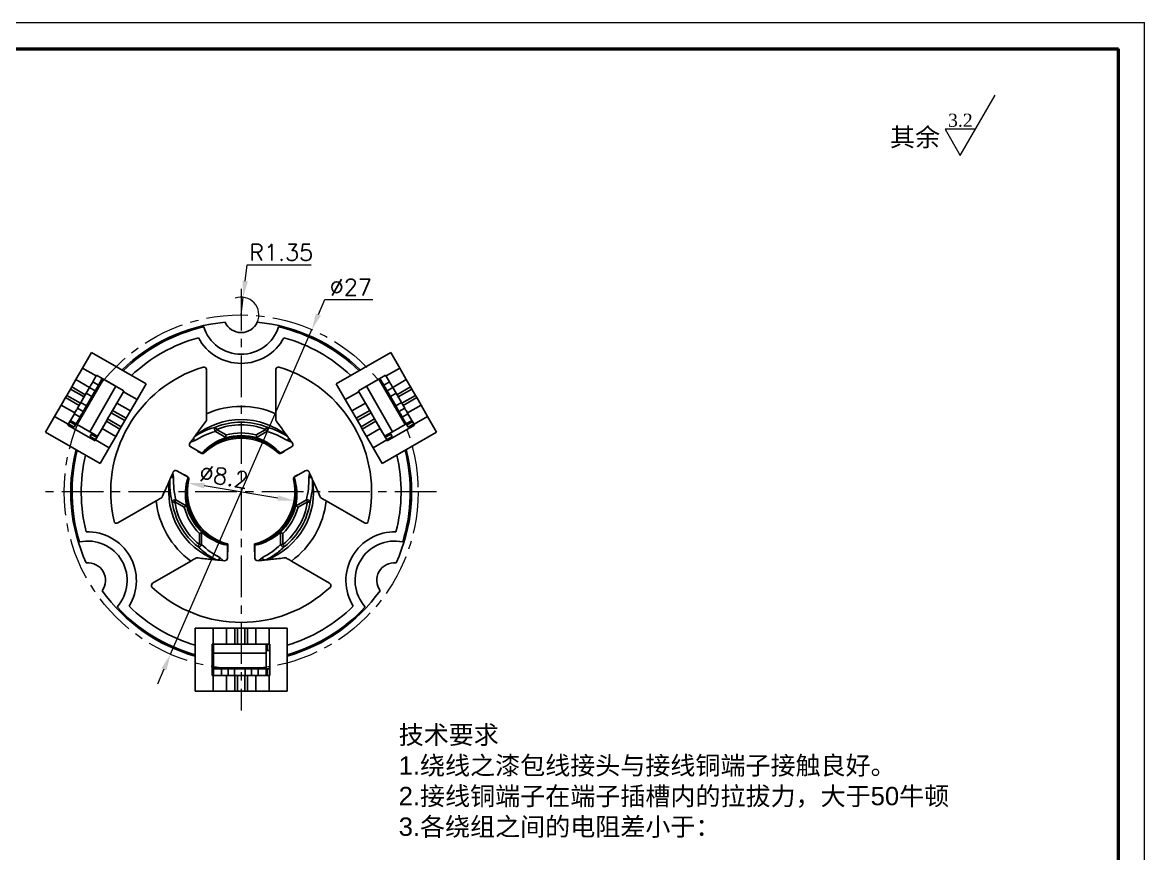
# Model space of a CAD drawing. Header units: millimetres. Extents: x 2522 to 3192, y 1532 to 1650.
# Drawn here: x 2604.3 to 2689.9, y 1587 to 1650.4 of the extents above; entities that cross this region are included whole.
import ezdxf

# ---------------------------------------------------------------- set-up
doc = ezdxf.new("R2010")
doc.units = ezdxf.units.MM
doc.linetypes.add('CENTER', pattern=[50.8, 31.75, -6.35, 6.35, -6.35])
for name, color, linetype, lineweight in [('中心线', 1, 'CENTER', 9), ('尺寸标注', 2, 'Continuous', 9), ('引导线', 6, 'Continuous', 9), ('文本', 3, 'Continuous', 15), ('粗实线', 9, 'Continuous', 50)]:
    doc.layers.add(name, color=color, linetype=linetype, lineweight=lineweight)
doc.styles.add('st', font='txt.shx')
doc.styles.get("Standard").update_dxf_attribs({"font": 'arial.ttf'})
doc.dimstyles.new('st', dxfattribs={"dimscale": 0.5, "dimtxt": 2.5, "dimasz": 2.5, "dimexe": 1.25, "dimexo": 0, "dimtad": 1, "dimtoh": 1, "dimdsep": 46, "dimtxsty": 'st', "dimcen": 0, "dimclrd": 256, "dimclre": 256, "dimclrt": 3, "dimadec": 3, "dimazin": 2, "dimtfac": 1, "dimtmove": 0, "dimatfit": 1, "dimfxl": 0, "dimlwd": -1, "dimlwe": -1, "dimarcsym": 0})

# ---------------------------------------------------------------- blocks, each defined once
blk = doc.blocks.new('*D89')
at = {"layer": 'Defpoints', "color": 0, "ltscale": 0.1, "transparency": 16777216}
for p in [(2626.414, 1626.997), (2615.634, 1602.242)]:
    blk.add_point(p, dxfattribs=at)
at = {"layer": '尺寸标注', "ltscale": 0.1, "transparency": 16777216}
for p, q in [((2626.913, 1628.143), (2627.412, 1629.289)), ((2627.412, 1629.289), (2631.058, 1629.289)), ((2615.634, 1602.242), (2626.414, 1626.997)), ((2615.135, 1601.096), (2614.636, 1599.95))]:
    blk.add_line(p, q, dxfattribs=at)
for points in [[(2626.722, 1628.226), (2627.104, 1628.06), (2626.414, 1626.997)], [(2614.944, 1601.179), (2615.326, 1601.013), (2615.634, 1602.242)]]:
    blk.add_solid(points, dxfattribs=at)
at = {"layer": '尺寸标注', "color": 3, "ltscale": 0.1, "transparency": 16777216, "insert": (2629.391, 1630.226), "char_height": 1.25, "attachment_point": 5, "style": 'st'}
blk.add_mtext('∅27', dxfattribs=at)
blk = doc.blocks.new('*D90')
at = {"layer": 'Defpoints', "color": 0, "ltscale": 0.1, "transparency": 16777216}
for p in [(2621.184, 1629.46), (2621.024, 1628.119)]:
    blk.add_point(p, dxfattribs=at)
at = {"layer": '尺寸标注', "ltscale": 0.1, "transparency": 16777216}
for p, q in [((2621.332, 1630.701), (2621.481, 1631.942)), ((2621.481, 1631.942), (2626.376, 1631.942)), ((2621.024, 1628.119), (2621.184, 1629.46))]:
    blk.add_line(p, q, dxfattribs=at)
blk.add_arc((2621.024, 1628.119), 1.35, 335.57438, 109.71392, dxfattribs=at)
blk.add_solid([(2621.125, 1630.726), (2621.539, 1630.676), (2621.184, 1629.46)], dxfattribs=at)
at = {"layer": '尺寸标注', "color": 3, "ltscale": 0.1, "transparency": 16777216, "insert": (2624.085, 1632.88), "char_height": 1.25, "attachment_point": 5, "style": 'st'}
blk.add_mtext('R1.35', dxfattribs=at)
blk = doc.blocks.new('*D93')
at = {"layer": 'Defpoints', "color": 0, "ltscale": 0.1, "transparency": 16777216}
for p in [(2616.979, 1615.291), (2625.069, 1613.948)]:
    blk.add_point(p, dxfattribs=at)
at = {"layer": '尺寸标注', "ltscale": 0.1, "transparency": 16777216}
blk.add_line((2623.835, 1614.153), (2618.212, 1615.086), dxfattribs=at)
for points in [[(2618.246, 1615.292), (2618.178, 1614.881), (2616.979, 1615.291)], [(2623.87, 1614.358), (2623.801, 1613.947), (2625.069, 1613.948)]]:
    blk.add_solid(points, dxfattribs=at)
at = {"layer": '尺寸标注', "color": 3, "ltscale": 0.1, "transparency": 16777216, "insert": (2619.717, 1615.787), "char_height": 1.25, "attachment_point": 5, "rotation": 350.57617, "style": 'st'}
blk.add_mtext('∅8.2', dxfattribs=at)

msp = doc.modelspace()

# ---------------------------------------------------------------- linework, layer by layer
at = {"color": 7, "linetype": 'Continuous', "lineweight": 25}
for p, q in [((2608.9228, 1624.0598), (2609.6103, 1625.2506)), ((2609.6103, 1625.2506), (2613.7672, 1622.8506)), ((2632.4374, 1625.2506), (2628.2805, 1622.8506)), ((2632.4374, 1625.2506), (2633.1249, 1624.0598)), ((2608.9228, 1624.0598), (2608.4228, 1623.1938)), ((2609.962, 1623.4598), (2608.9228, 1624.0598)), ((2618.3739, 1623.9436), (2618.3739, 1620.5744)), ((2623.6739, 1620.5744), (2623.6739, 1623.9436)), ((2632.0857, 1623.4598), (2633.1249, 1624.0598)), ((2633.6249, 1623.1938), (2633.1249, 1624.0598)), ((2608.4228, 1623.1938), (2608.0978, 1622.6308)), ((2609.462, 1622.5938), (2608.4228, 1623.1938)), ((2608.5191, 1619.7606), (2610.5191, 1623.2247)), ((2609.6995, 1623.0051), (2609.9995, 1623.5247)), ((2609.6995, 1623.0051), (2610.1325, 1622.7551)), ((2610.4325, 1623.2747), (2609.9995, 1623.5247)), ((2610.1325, 1622.7551), (2610.4325, 1623.2747)), ((2612.078, 1622.3247), (2610.4325, 1623.2747)), ((2610.5191, 1623.2247), (2611.4718, 1622.6747)), ((2631.6152, 1623.2747), (2629.9698, 1622.3247)), ((2630.576, 1622.6747), (2631.5286, 1623.2247)), ((2631.5286, 1623.2247), (2633.5286, 1619.7606)), ((2631.6152, 1623.2747), (2632.0482, 1623.5247)), ((2631.6152, 1623.2747), (2631.9152, 1622.7551)), ((2631.9152, 1622.7551), (2632.3482, 1623.0051)), ((2632.0482, 1623.5247), (2632.3482, 1623.0051)), ((2632.5857, 1622.5938), (2633.6249, 1623.1938)), ((2633.9499, 1622.6308), (2633.6249, 1623.1938)), ((2607.7228, 1621.9813), (2607.9978, 1622.4576)), ((2607.9978, 1622.4576), (2608.0978, 1622.6308)), ((2609.037, 1621.8576), (2607.9978, 1622.4576)), ((2608.0978, 1622.6308), (2609.137, 1622.0308)), ((2608.7995, 1621.4463), (2609.1995, 1622.1391)), ((2609.1995, 1622.1391), (2609.4495, 1622.5721)), ((2609.6325, 1621.8891), (2609.1995, 1622.1391)), ((2609.4495, 1622.5721), (2609.8825, 1622.3221)), ((2609.4718, 1619.2106), (2611.4718, 1622.6747)), ((2609.8825, 1622.3221), (2609.6325, 1621.8891)), ((2612.0405, 1622.2598), (2611.5405, 1621.3938)), ((2612.078, 1622.3247), (2612.0405, 1622.2598)), ((2613.0797, 1621.6598), (2612.0405, 1622.2598)), ((2613.7672, 1622.8506), (2613.0797, 1621.6598)), ((2628.968, 1621.6598), (2628.2805, 1622.8506)), ((2628.968, 1621.6598), (2630.0073, 1622.2598)), ((2630.0073, 1622.2598), (2629.9698, 1622.3247)), ((2630.5073, 1621.3938), (2630.0073, 1622.2598)), ((2630.576, 1622.6747), (2632.576, 1619.2106)), ((2632.1652, 1622.3221), (2632.5982, 1622.5721)), ((2632.4152, 1621.8891), (2632.1652, 1622.3221)), ((2632.8482, 1622.1391), (2632.4152, 1621.8891)), ((2632.5982, 1622.5721), (2632.8482, 1622.1391)), ((2632.8482, 1622.1391), (2633.2482, 1621.4463)), ((2632.9107, 1622.0308), (2633.9499, 1622.6308)), ((2634.0499, 1622.4576), (2633.0107, 1621.8576)), ((2633.9499, 1622.6308), (2634.0499, 1622.4576)), ((2634.0499, 1622.4576), (2634.3249, 1621.9813)), ((2607.2978, 1621.2452), (2606.7978, 1620.3792)), ((2607.6228, 1621.8081), (2607.2978, 1621.2452)), ((2608.337, 1620.6452), (2607.2978, 1621.2452)), ((2607.6228, 1621.8081), (2607.7228, 1621.9813)), ((2608.662, 1621.2081), (2607.6228, 1621.8081)), ((2607.7228, 1621.9813), (2608.762, 1621.3813)), ((2608.5495, 1621.0133), (2608.7995, 1621.4463)), ((2608.7995, 1621.4463), (2609.2325, 1621.1963)), ((2609.2325, 1621.1963), (2609.6325, 1621.8891)), ((2611.503, 1621.3288), (2611.453, 1621.2422)), ((2612.5797, 1620.7938), (2611.5405, 1621.3938)), ((2612.5797, 1620.7938), (2613.0797, 1621.6598)), ((2628.968, 1621.6598), (2629.468, 1620.7938)), ((2629.468, 1620.7938), (2630.5073, 1621.3938)), ((2630.5947, 1621.2422), (2630.5447, 1621.3288)), ((2632.4152, 1621.8891), (2632.8152, 1621.1963)), ((2632.8152, 1621.1963), (2633.2482, 1621.4463)), ((2633.2482, 1621.4463), (2633.4982, 1621.0133)), ((2633.2857, 1621.3813), (2634.3249, 1621.9813)), ((2634.4249, 1621.8081), (2633.3857, 1621.2081)), ((2633.7107, 1620.6452), (2634.7499, 1621.2452)), ((2634.3249, 1621.9813), (2634.4249, 1621.8081)), ((2634.7499, 1621.2452), (2634.4249, 1621.8081)), ((2635.2499, 1620.3792), (2634.7499, 1621.2452)), ((2607.9995, 1620.0606), (2608.2995, 1620.5802)), ((2608.7325, 1620.3302), (2608.2995, 1620.5802)), ((2608.9825, 1620.7633), (2608.5495, 1621.0133)), ((2609.2325, 1621.1963), (2608.9825, 1620.7633)), ((2611.1155, 1620.6576), (2610.8405, 1620.1813)), ((2611.1155, 1620.6576), (2611.2155, 1620.8308)), ((2612.1547, 1620.0576), (2611.1155, 1620.6576)), ((2611.353, 1621.069), (2611.2155, 1620.8308)), ((2611.2155, 1620.8308), (2612.2547, 1620.2308)), ((2611.353, 1621.069), (2611.353, 1621.069)), ((2612.2547, 1620.2308), (2612.5797, 1620.7938)), ((2629.468, 1620.7938), (2629.793, 1620.2308)), ((2629.793, 1620.2308), (2630.8323, 1620.8308)), ((2630.9323, 1620.6576), (2629.893, 1620.0576)), ((2630.6947, 1621.069), (2630.6947, 1621.069)), ((2630.8323, 1620.8308), (2630.6948, 1621.069)), ((2630.8323, 1620.8308), (2630.9323, 1620.6576)), ((2631.2073, 1620.1813), (2630.9323, 1620.6576)), ((2633.0652, 1620.7633), (2632.8152, 1621.1963)), ((2633.4982, 1621.0133), (2633.0652, 1620.7633)), ((2633.7482, 1620.5802), (2633.3152, 1620.3302)), ((2633.7482, 1620.5802), (2634.0482, 1620.0606)), ((2606.1103, 1619.1884), (2606.7978, 1620.3792)), ((2607.837, 1619.7792), (2606.7978, 1620.3792)), ((2607.837, 1619.7792), (2607.7995, 1619.7142)), ((2607.7995, 1619.7142), (2609.878, 1618.5142)), ((2607.9995, 1620.0606), (2607.837, 1619.7792)), ((2608.2825, 1619.5508), (2607.8495, 1619.8008)), ((2608.3825, 1619.724), (2607.9495, 1619.974)), ((2608.4325, 1619.8106), (2607.9995, 1620.0606)), ((2608.2825, 1619.5508), (2608.3825, 1619.724)), ((2608.4325, 1619.8106), (2608.7325, 1620.3302)), ((2609.4718, 1619.2106), (2608.5191, 1619.7606)), ((2610.553, 1619.6834), (2610.4155, 1619.4452)), ((2610.553, 1619.6834), (2610.553, 1619.6834)), ((2610.703, 1619.9432), (2610.653, 1619.8566)), ((2610.7405, 1620.0081), (2610.8405, 1620.1813)), ((2611.7797, 1619.4081), (2610.7405, 1620.0081)), ((2610.8405, 1620.1813), (2611.8797, 1619.5813)), ((2611.8797, 1619.5813), (2611.7797, 1619.4081)), ((2612.1547, 1620.0576), (2611.8797, 1619.5813)), ((2612.2547, 1620.2308), (2612.1547, 1620.0576)), ((2629.893, 1620.0576), (2629.793, 1620.2308)), ((2630.168, 1619.5813), (2629.893, 1620.0576)), ((2630.168, 1619.5813), (2631.2073, 1620.1813)), ((2630.268, 1619.4081), (2630.168, 1619.5813)), ((2631.3073, 1620.0081), (2630.268, 1619.4081)), ((2631.2073, 1620.1813), (2631.3073, 1620.0081)), ((2631.3947, 1619.8566), (2631.3447, 1619.9432)), ((2631.4947, 1619.6834), (2631.4947, 1619.6834)), ((2631.6323, 1619.4452), (2631.4948, 1619.6834)), ((2632.1698, 1618.5142), (2634.2482, 1619.7142)), ((2633.5286, 1619.7606), (2632.576, 1619.2106)), ((2633.3152, 1620.3302), (2633.6152, 1619.8106)), ((2633.6152, 1619.8106), (2634.0482, 1620.0606)), ((2633.6652, 1619.724), (2634.0982, 1619.974)), ((2633.6652, 1619.724), (2633.7652, 1619.5508)), ((2633.7652, 1619.5508), (2634.1982, 1619.8008)), ((2634.2107, 1619.7792), (2634.0482, 1620.0606)), ((2634.2107, 1619.7792), (2635.2499, 1620.3792)), ((2634.2482, 1619.7142), (2634.2107, 1619.7792)), ((2635.2499, 1620.3792), (2635.9374, 1619.1884)), ((2606.1103, 1619.1884), (2610.2672, 1616.7884)), ((2609.595, 1619.024), (2609.495, 1618.8508)), ((2609.928, 1618.6008), (2609.495, 1618.8508)), ((2610.028, 1618.774), (2609.595, 1619.024)), ((2610.4155, 1619.4452), (2609.9155, 1618.5792)), ((2611.4547, 1618.8452), (2610.4155, 1619.4452)), ((2610.9547, 1617.9792), (2611.4547, 1618.8452)), ((2611.4547, 1618.8452), (2611.7797, 1619.4081)), ((2617.4959, 1618.867), (2617.4855, 1618.8527)), ((2619.8479, 1618.7775), (2619.0635, 1619.2304)), ((2619.1501, 1619.3804), (2619.8719, 1618.9637)), ((2622.1759, 1618.9637), (2622.8977, 1619.3804)), ((2622.9843, 1619.2304), (2622.1999, 1618.7775)), ((2624.5622, 1618.8527), (2624.5518, 1618.867)), ((2630.268, 1619.4081), (2630.593, 1618.8452)), ((2630.593, 1618.8452), (2631.6323, 1619.4452)), ((2630.593, 1618.8452), (2631.093, 1617.9792)), ((2632.1323, 1618.5792), (2631.6323, 1619.4452)), ((2635.9374, 1619.1884), (2631.7805, 1616.7884)), ((2632.0197, 1618.774), (2632.4528, 1619.024)), ((2632.1197, 1618.6008), (2632.5528, 1618.8508)), ((2632.5528, 1618.8508), (2632.4528, 1619.024)), ((2609.9155, 1618.5792), (2609.878, 1618.5142)), ((2610.9547, 1617.9792), (2609.9155, 1618.5792)), ((2610.9547, 1617.9792), (2610.2672, 1616.7884)), ((2617.1688, 1618.4168), (2617.1155, 1618.3435)), ((2617.4989, 1618.5321), (2617.1688, 1618.4168)), ((2617.1773, 1618.0527), (2618.0271, 1617.5621)), ((2624.0207, 1617.5621), (2624.8704, 1618.0527)), ((2624.879, 1618.4168), (2624.5489, 1618.5321)), ((2624.879, 1618.4168), (2624.9322, 1618.3435)), ((2631.093, 1617.9792), (2632.1323, 1618.5792)), ((2631.7805, 1616.7884), (2631.093, 1617.9792)), ((2632.1698, 1618.5142), (2632.1323, 1618.5792)), ((2617.7712, 1617.681), (2617.9668, 1617.5681)), ((2624.081, 1617.5681), (2624.2766, 1617.681)), ((2615.8078, 1616.0594), (2615.8446, 1616.1422)), ((2616.9771, 1615.7435), (2616.1273, 1616.2341)), ((2625.9204, 1616.2341), (2625.0707, 1615.7435)), ((2626.24, 1616.0594), (2626.2031, 1616.1422)), ((2615.5886, 1615.5672), (2615.5814, 1615.551)), ((2615.8078, 1616.0594), (2615.873, 1615.7159)), ((2616.9418, 1615.7927), (2616.7462, 1615.9056)), ((2625.3016, 1615.9056), (2625.106, 1615.7927)), ((2626.1748, 1615.7159), (2626.24, 1616.0594)), ((2626.4663, 1615.551), (2626.4591, 1615.5672)), ((2614.5417, 1613.937), (2611.6239, 1612.2524)), ((2616.6857, 1613.445), (2615.9639, 1613.8618)), ((2616.0505, 1614.0118), (2616.8349, 1613.5589)), ((2625.2128, 1613.5589), (2625.9972, 1614.0118)), ((2626.0839, 1613.8618), (2625.3621, 1613.445)), ((2630.4238, 1612.2524), (2627.506, 1613.937)), ((2617.8377, 1610.6163), (2617.8377, 1611.4497)), ((2618.0109, 1611.522), (2618.0109, 1610.6163)), ((2624.0369, 1610.6163), (2624.0369, 1611.522)), ((2624.2101, 1611.4497), (2624.2101, 1610.6163)), ((2617.8377, 1610.6163), (2618.0109, 1610.6163)), ((2619.9739, 1609.5717), (2619.9739, 1610.5528)), ((2619.9989, 1610.0497), (2619.9989, 1610.6497)), ((2622.0489, 1610.6497), (2622.0489, 1610.0497)), ((2622.0739, 1610.5528), (2622.0739, 1609.5717)), ((2624.2101, 1610.6163), (2624.0369, 1610.6163)), ((2614.2739, 1607.6624), (2617.1917, 1609.347)), ((2619.1094, 1609.4404), (2619.127, 1609.4386)), ((2619.3979, 1609.6104), (2619.6629, 1609.3822)), ((2619.6629, 1609.3822), (2619.753, 1609.3728)), ((2619.9739, 1610.0523), (2619.9989, 1610.0497)), ((2622.0489, 1610.0497), (2622.0739, 1610.0523)), ((2622.3849, 1609.3822), (2622.2948, 1609.3728)), ((2622.3849, 1609.3822), (2622.6498, 1609.6104)), ((2622.9208, 1609.4386), (2622.9384, 1609.4404)), ((2624.856, 1609.347), (2627.7738, 1607.6624)), ((2617.5239, 1599.4195), (2617.5239, 1604.2195)), ((2617.5239, 1604.2195), (2618.8989, 1604.2195)), ((2618.8989, 1604.2195), (2618.8989, 1603.0195)), ((2619.8989, 1604.2195), (2618.8989, 1604.2195)), ((2619.8989, 1604.2195), (2619.8989, 1603.0195)), ((2620.5489, 1604.2195), (2619.8989, 1604.2195)), ((2620.5489, 1603.0195), (2620.5489, 1604.2195)), ((2620.5489, 1604.2195), (2620.7489, 1604.2195)), ((2620.7489, 1604.2195), (2620.7489, 1603.0195)), ((2620.7489, 1604.2195), (2621.2989, 1604.2195)), ((2621.2989, 1603.0195), (2621.2989, 1604.2195)), ((2621.2989, 1604.2195), (2621.4989, 1604.2195)), ((2621.4989, 1604.2195), (2621.4989, 1603.0195)), ((2622.1489, 1604.2195), (2621.4989, 1604.2195)), ((2622.1489, 1604.2195), (2622.1489, 1603.0195)), ((2623.1489, 1604.2195), (2622.1489, 1604.2195)), ((2623.1489, 1604.2195), (2623.1489, 1603.0195)), ((2623.1489, 1604.2195), (2624.5239, 1604.2195)), ((2624.5239, 1599.4195), (2624.5239, 1604.2195)), ((2618.8239, 1603.0195), (2618.8989, 1603.0195)), ((2618.8239, 1603.0195), (2618.8239, 1600.6195)), ((2618.8989, 1603.0195), (2619.8989, 1603.0195)), ((2618.9239, 1602.3195), (2618.9239, 1603.0195)), ((2620.0739, 1603.0195), (2619.8989, 1603.0195)), ((2620.0739, 1603.0195), (2620.1739, 1603.0195)), ((2620.3739, 1603.0195), (2620.1739, 1603.0195)), ((2620.3739, 1603.0195), (2620.3739, 1603.0195)), ((2620.3739, 1603.0195), (2620.5489, 1603.0195)), ((2620.7489, 1603.0195), (2620.5489, 1603.0195)), ((2620.7489, 1603.0195), (2621.2989, 1603.0195)), ((2621.4989, 1603.0195), (2621.2989, 1603.0195)), ((2621.6739, 1603.0195), (2621.4989, 1603.0195)), ((2621.6739, 1603.0195), (2621.7739, 1603.0195)), ((2621.9739, 1603.0195), (2621.7739, 1603.0195)), ((2621.9739, 1603.0195), (2621.9739, 1603.0195)), ((2621.9739, 1603.0195), (2622.1489, 1603.0195)), ((2622.1489, 1603.0195), (2623.1489, 1603.0195)), ((2622.9239, 1603.0195), (2622.9239, 1602.3195)), ((2622.9239, 1602.5195), (2623.0239, 1602.5195)), ((2623.0239, 1603.0195), (2623.0239, 1602.5195)), ((2623.0239, 1602.5195), (2623.2239, 1602.5195)), ((2623.1489, 1603.0195), (2623.2239, 1603.0195)), ((2623.2239, 1600.6195), (2623.2239, 1603.0195)), ((2618.9239, 1601.2195), (2618.9239, 1602.3195)), ((2622.9239, 1602.3195), (2618.9239, 1602.3195)), ((2622.9239, 1602.3195), (2622.9239, 1601.2195)), ((2618.9239, 1601.1195), (2618.8239, 1601.1195)), ((2622.9239, 1601.2195), (2618.9239, 1601.2195)), ((2618.9239, 1601.1195), (2618.9239, 1601.2195)), ((2618.9239, 1601.1195), (2618.9239, 1600.6195)), ((2619.5239, 1601.1195), (2618.9239, 1601.1195)), ((2619.5239, 1600.6195), (2619.5239, 1601.1195)), ((2619.5239, 1601.1195), (2620.0239, 1601.1195)), ((2620.0239, 1600.6195), (2620.0239, 1601.1195)), ((2620.0239, 1601.1195), (2620.5239, 1601.1195)), ((2620.5239, 1601.1195), (2620.5239, 1600.6195)), ((2621.3239, 1601.1195), (2620.5239, 1601.1195)), ((2621.3239, 1600.6195), (2621.3239, 1601.1195)), ((2621.3239, 1601.1195), (2621.8239, 1601.1195)), ((2621.8239, 1601.1195), (2621.8239, 1600.6195)), ((2621.8239, 1601.1195), (2622.3239, 1601.1195)), ((2622.3239, 1601.1195), (2622.3239, 1600.6195)), ((2622.9239, 1601.1195), (2622.3239, 1601.1195)), ((2622.9239, 1601.2195), (2622.9239, 1601.1195)), ((2622.9239, 1601.1195), (2622.9239, 1600.6195)), ((2623.0239, 1601.1195), (2622.9239, 1601.1195)), ((2623.0239, 1601.1195), (2623.0239, 1600.6195)), ((2623.2239, 1601.1195), (2623.0239, 1601.1195)), ((2618.8239, 1600.6195), (2618.8989, 1600.6195)), ((2618.8989, 1600.6195), (2618.9239, 1600.6195)), ((2618.8989, 1600.6195), (2618.8989, 1599.4195)), ((2619.5239, 1600.6195), (2618.9239, 1600.6195)), ((2620.0239, 1600.6195), (2619.5239, 1600.6195)), ((2619.8989, 1600.6195), (2619.8989, 1599.4195)), ((2620.5239, 1600.6195), (2620.0239, 1600.6195)), ((2621.3239, 1600.6195), (2620.5239, 1600.6195)), ((2620.5489, 1599.4195), (2620.5489, 1600.6195)), ((2620.7489, 1600.6195), (2620.7489, 1599.4195)), ((2621.2989, 1599.4195), (2621.2989, 1600.6195)), ((2621.8239, 1600.6195), (2621.3239, 1600.6195)), ((2621.4989, 1600.6195), (2621.4989, 1599.4195)), ((2622.3239, 1600.6195), (2621.8239, 1600.6195)), ((2622.1489, 1600.6195), (2622.1489, 1599.4195)), ((2622.9239, 1600.6195), (2622.3239, 1600.6195)), ((2622.9239, 1600.6195), (2623.1489, 1600.6195)), ((2623.1489, 1600.6195), (2623.1489, 1599.4195)), ((2623.1489, 1600.6195), (2623.2239, 1600.6195)), ((2618.8989, 1599.4195), (2617.5239, 1599.4195)), ((2618.8989, 1599.4195), (2619.8989, 1599.4195)), ((2619.8989, 1599.4195), (2620.5489, 1599.4195)), ((2620.7489, 1599.4195), (2620.5489, 1599.4195)), ((2621.2989, 1599.4195), (2620.7489, 1599.4195)), ((2621.4989, 1599.4195), (2621.2989, 1599.4195)), ((2621.4989, 1599.4195), (2622.1489, 1599.4195)), ((2622.1489, 1599.4195), (2623.1489, 1599.4195)), ((2624.5239, 1599.4195), (2623.1489, 1599.4195))]:
    msp.add_line(p, q, dxfattribs=at)
at = {"color": 8, "linetype": 'Continuous', "lineweight": 25}
for p, q in [((2611.6905, 1621.6536), (2611.2155, 1620.8308)), ((2630.8323, 1620.8308), (2630.3573, 1621.6536)), ((2610.7405, 1620.0081), (2610.2655, 1619.1854)), ((2631.7823, 1619.1854), (2631.3073, 1620.0081)), ((2619.5989, 1603.0195), (2620.5489, 1603.0195)), ((2621.4989, 1603.0195), (2622.4489, 1603.0195))]:
    msp.add_line(p, q, dxfattribs=at)
at = {"color": 7, "linetype": 'Continuous', "lineweight": 25, "flags": 128}
for points in [[(2609.4495, 1622.5721), (2609.4543, 1622.5804), (2609.4685, 1622.6051), (2609.4916, 1622.6451), (2609.5227, 1622.6989), (2609.5606, 1622.7645), (2609.6038, 1622.8394), (2609.6507, 1622.9206), (2609.6995, 1623.0051)], [(2632.3482, 1623.0051), (2632.397, 1622.9206), (2632.4439, 1622.8394), (2632.4871, 1622.7645), (2632.525, 1622.6989), (2632.5561, 1622.6451), (2632.5792, 1622.6051), (2632.5934, 1622.5804), (2632.5982, 1622.5721)], [(2610.1325, 1622.7551), (2610.0837, 1622.6706), (2610.0368, 1622.5894), (2609.9936, 1622.5145), (2609.9557, 1622.4489), (2609.9247, 1622.3951), (2609.9015, 1622.3551), (2609.8873, 1622.3304), (2609.8825, 1622.3221)], [(2632.1652, 1622.3221), (2632.1604, 1622.3304), (2632.1462, 1622.3551), (2632.1231, 1622.3951), (2632.092, 1622.4489), (2632.0541, 1622.5145), (2632.0109, 1622.5894), (2631.964, 1622.6706), (2631.9152, 1622.7551)], [(2611.353, 1621.069), (2611.3549, 1621.0723), (2611.3606, 1621.0822), (2611.3698, 1621.0982), (2611.3823, 1621.1197), (2611.3974, 1621.146), (2611.4147, 1621.1759), (2611.4335, 1621.2084), (2611.453, 1621.2422)], [(2611.503, 1621.3288), (2611.5225, 1621.3626), (2611.5405, 1621.3938)], [(2630.5072, 1621.3938), (2630.5252, 1621.3626), (2630.5447, 1621.3288)], [(2630.5947, 1621.2422), (2630.6143, 1621.2084), (2630.633, 1621.1759), (2630.6503, 1621.146), (2630.6655, 1621.1197), (2630.6779, 1621.0982), (2630.6871, 1621.0822), (2630.6928, 1621.0723), (2630.6947, 1621.069)], [(2608.2995, 1620.5802), (2608.3483, 1620.6647), (2608.3952, 1620.746), (2608.4384, 1620.8208), (2608.4763, 1620.8864), (2608.5074, 1620.9403), (2608.5305, 1620.9803), (2608.5447, 1621.0049), (2608.5495, 1621.0133)], [(2608.9825, 1620.7633), (2608.9777, 1620.7549), (2608.9635, 1620.7303), (2608.9404, 1620.6903), (2608.9093, 1620.6364), (2608.8714, 1620.5708), (2608.8282, 1620.496), (2608.7813, 1620.4147), (2608.7325, 1620.3302)], [(2633.3152, 1620.3302), (2633.2664, 1620.4147), (2633.2195, 1620.496), (2633.1763, 1620.5708), (2633.1384, 1620.6364), (2633.1073, 1620.6903), (2633.0842, 1620.7303), (2633.07, 1620.7549), (2633.0652, 1620.7633)], [(2633.4982, 1621.0133), (2633.503, 1621.0049), (2633.5172, 1620.9803), (2633.5403, 1620.9403), (2633.5714, 1620.8864), (2633.6093, 1620.8208), (2633.6525, 1620.746), (2633.6994, 1620.6647), (2633.7482, 1620.5802)], [(2608.3825, 1619.724), (2608.3923, 1619.7409), (2608.4017, 1619.7572), (2608.4103, 1619.7721), (2608.4179, 1619.7853), (2608.4241, 1619.796), (2608.4287, 1619.804), (2608.4316, 1619.809), (2608.4325, 1619.8106)], [(2608.5191, 1619.7606), (2608.4909, 1619.7769), (2608.4589, 1619.7954), (2608.4392, 1619.8068), (2608.4325, 1619.8106)], [(2610.553, 1619.6834), (2610.5549, 1619.6867), (2610.5606, 1619.6965), (2610.5698, 1619.7125), (2610.5823, 1619.7341), (2610.5974, 1619.7603), (2610.6147, 1619.7903), (2610.6335, 1619.8228), (2610.653, 1619.8566)], [(2610.703, 1619.9432), (2610.7225, 1619.9769), (2610.7405, 1620.0081)], [(2619.0771, 1619.5658), (2619.0795, 1619.5597), (2619.0843, 1619.5474), (2619.0914, 1619.5294), (2619.1005, 1619.5063), (2619.1113, 1619.4788), (2619.1235, 1619.4479), (2619.1365, 1619.4148), (2619.1501, 1619.3804)], [(2622.9706, 1619.5658), (2622.9682, 1619.5597), (2622.9634, 1619.5474), (2622.9563, 1619.5294), (2622.9472, 1619.5063), (2622.9364, 1619.4788), (2622.9242, 1619.4479), (2622.9112, 1619.4148), (2622.8977, 1619.3804)], [(2631.3072, 1620.0081), (2631.3252, 1619.9769), (2631.3447, 1619.9432)], [(2631.3947, 1619.8566), (2631.4143, 1619.8228), (2631.433, 1619.7903), (2631.4503, 1619.7603), (2631.4655, 1619.7341), (2631.4779, 1619.7125), (2631.4871, 1619.6965), (2631.4928, 1619.6867), (2631.4947, 1619.6834)], [(2633.6152, 1619.8106), (2633.6085, 1619.8068), (2633.5888, 1619.7954), (2633.5568, 1619.7769), (2633.5286, 1619.7606)], [(2633.6152, 1619.8106), (2633.6162, 1619.809), (2633.619, 1619.804), (2633.6236, 1619.796), (2633.6298, 1619.7853), (2633.6374, 1619.7721), (2633.6461, 1619.7572), (2633.6554, 1619.7409), (2633.6652, 1619.724)], [(2610.078, 1618.8606), (2610.0663, 1618.8674), (2610.0318, 1618.8873), (2609.9758, 1618.9196), (2609.9004, 1618.9631), (2609.8085, 1619.0162), (2609.7037, 1619.0767), (2609.59, 1619.1423), (2609.4718, 1619.2106)], [(2609.645, 1619.1106), (2609.644, 1619.109), (2609.6412, 1619.104), (2609.6365, 1619.096), (2609.6303, 1619.0853), (2609.6227, 1619.0721), (2609.6141, 1619.0572), (2609.6047, 1619.0409), (2609.595, 1619.024)], [(2619.0635, 1619.2304), (2619.0707, 1619.243), (2619.0794, 1619.2579), (2619.0892, 1619.275), (2619.1001, 1619.2938), (2619.1118, 1619.3141), (2619.1242, 1619.3356), (2619.137, 1619.3578), (2619.1501, 1619.3804)], [(2622.8977, 1619.3804), (2622.9107, 1619.3578), (2622.9235, 1619.3356), (2622.9359, 1619.3141), (2622.9477, 1619.2938), (2622.9585, 1619.275), (2622.9684, 1619.2579), (2622.977, 1619.243), (2622.9843, 1619.2304)], [(2632.576, 1619.2106), (2632.4577, 1619.1423), (2632.344, 1619.0767), (2632.2392, 1619.0162), (2632.1473, 1618.9631), (2632.0719, 1618.9196), (2632.0159, 1618.8873), (2631.9814, 1618.8674), (2631.9698, 1618.8606)], [(2632.4528, 1619.024), (2632.443, 1619.0409), (2632.4336, 1619.0572), (2632.425, 1619.0721), (2632.4174, 1619.0853), (2632.4112, 1619.096), (2632.4066, 1619.104), (2632.4037, 1619.109), (2632.4028, 1619.1106)], [(2615.9639, 1613.8618), (2615.9274, 1613.8563), (2615.8921, 1613.851), (2615.8593, 1613.8461), (2615.8301, 1613.8417), (2615.8055, 1613.838), (2615.7864, 1613.8352), (2615.7733, 1613.8332), (2615.7668, 1613.8323)], [(2616.0505, 1614.0118), (2616.0432, 1613.9992), (2616.0346, 1613.9842), (2616.0247, 1613.9672), (2616.0139, 1613.9484), (2616.0021, 1613.928), (2615.9898, 1613.9066), (2615.9769, 1613.8844), (2615.9639, 1613.8618)], [(2625.9972, 1614.0118), (2626.0045, 1613.9992), (2626.0131, 1613.9842), (2626.023, 1613.9672), (2626.0339, 1613.9484), (2626.0456, 1613.928), (2626.058, 1613.9066), (2626.0708, 1613.8844), (2626.0839, 1613.8618)], [(2626.2809, 1613.8323), (2626.2744, 1613.8332), (2626.2614, 1613.8352), (2626.2422, 1613.838), (2626.2176, 1613.8417), (2626.1884, 1613.8461), (2626.1556, 1613.851), (2626.1204, 1613.8563), (2626.0839, 1613.8618)], [(2617.8377, 1610.6163), (2617.8147, 1610.5874), (2617.7925, 1610.5595), (2617.7718, 1610.5335), (2617.7534, 1610.5104), (2617.738, 1610.491), (2617.7259, 1610.4758), (2617.7177, 1610.4655), (2617.7136, 1610.4603)], [(2624.3341, 1610.4603), (2624.3301, 1610.4655), (2624.3218, 1610.4758), (2624.3098, 1610.491), (2624.2943, 1610.5104), (2624.2759, 1610.5335), (2624.2552, 1610.5595), (2624.233, 1610.5874), (2624.2101, 1610.6163)], [(2618.8239, 1602.5195), (2618.8434, 1602.5195), (2618.8621, 1602.5195), (2618.8794, 1602.5195), (2618.8946, 1602.5195), (2618.907, 1602.5195), (2618.9162, 1602.5195), (2618.9219, 1602.5195), (2618.9239, 1602.5195)]]:
    msp.add_lwpolyline(points, dxfattribs=at)
at = {"color": 7, "linetype": 'Continuous', "lineweight": 25}
for centre, radius, start, end in [((2621.0239, 1614.6195), 13, 95.425524, 134.381502), ((2621.0239, 1628.1195), 1.35, 204.425624, 335.574376), ((2621.0239, 1614.6195), 13, 45.618498, 84.574476), ((2621.0239, 1614.6195), 12.9, 102.788501, 134.2573), ((2621.0239, 1628.1195), 3, 197.858463, 342.141537), ((2621.0239, 1614.6195), 12.9, 45.7427, 77.211499), ((2621.0239, 1614.6195), 12.2, 105.512929, 133.328428), ((2621.0239, 1628.1195), 3.7, 208.129855, 331.870145), ((2621.0239, 1614.6195), 12.2, 46.671572, 74.487071), ((2621.0239, 1614.6195), 9.95, 106.996165, 193.003835), ((2618.1739, 1623.9436), 0.2, 0, 106.996165), ((2623.8739, 1623.9436), 0.2, 73.003835, 180), ((2621.0239, 1614.6195), 9.95, 346.996165, 73.003835), ((2621.0239, 1614.6195), 6.518, 66.010489, 113.989511), ((2621.0239, 1614.6195), 5.5216, 50.287383, 129.712617), ((2619.203, 1619.3927), 0.214, 126.023062, 229.3252), ((2621.0239, 1614.6195), 5.3157, 68.516546, 111.483454), ((2621.0239, 1614.6195), 5.1164, 68.516546, 111.483454), ((2622.8448, 1619.3927), 0.214, 310.6748, 53.976938), ((2617.6343, 1618.7129), 0.2259, 170.273888, 233.160861), ((2621.0239, 1614.6195), 4.2, 44.477512, 135.522488), ((2621.0239, 1614.6195), 4.1, 46.551898, 133.448102), ((2621.0239, 1614.6195), 4.2944, 73.545082, 106.454918), ((2621.0239, 1614.6195), 4.4944, 75.147999, 104.852001), ((2624.4134, 1618.7129), 0.2259, 306.839139, 9.726112), ((2621.0239, 1614.6195), 13, 165.618498, 204.574476), ((2617.2773, 1618.2259), 0.2, 144, 240), ((2624.7704, 1618.2259), 0.2, 300, 36), ((2621.0239, 1614.6195), 13, 335.425524, 14.381502), ((2621.0239, 1614.6195), 12.9, 165.7427, 197.211499), ((2621.0239, 1614.6195), 12.2, 166.671572, 194.487071), ((2617.8712, 1617.8542), 0.2, 211.044976, 240), ((2618.0668, 1617.7413), 0.2, 240, 313.448102), ((2623.981, 1617.7413), 0.2, 226.551898, 300), ((2624.1766, 1617.8542), 0.2, 300, 328.955024), ((2621.0239, 1614.6195), 12.2, 345.512929, 13.328428), ((2621.0239, 1614.6195), 12.9, 342.788501, 14.2573), ((2616.0273, 1616.0609), 0.2, 60, 156), ((2626.0204, 1616.0609), 0.2, 24, 120), ((2621.0239, 1614.6195), 5.5216, 170.287383, 249.712617), ((2615.7841, 1615.5082), 0.2259, 66.839072, 129.726185), ((2616.6462, 1615.7324), 0.2, 60, 88.955024), ((2621.0239, 1614.6195), 4.2, 164.477512, 255.522488), ((2621.0239, 1614.6195), 4.1, 166.551898, 255.522488), ((2616.8418, 1615.6195), 0.2, 346.551898, 60), ((2621.0239, 1614.6195), 4.1, 284.477512, 13.448102), ((2621.0239, 1614.6195), 4.2, 284.477512, 15.522488), ((2621.0239, 1614.6195), 5.5216, 290.287383, 9.712617), ((2625.206, 1615.6195), 0.2, 120, 193.448102), ((2625.4016, 1615.7324), 0.2, 91.044976, 120), ((2626.2636, 1615.5082), 0.2259, 50.273815, 113.160928), ((2621.0239, 1614.6195), 6.518, 186.010489, 233.989511), ((2615.9796, 1613.8098), 0.214, 70.674819, 173.976922), ((2621.0239, 1614.6195), 5.3157, 188.516546, 231.483454), ((2621.0239, 1614.6195), 5.1164, 188.516546, 231.483454), ((2621.0239, 1614.6195), 4.2944, 193.545082, 226.454918), ((2621.0239, 1614.6195), 4.2944, 313.545082, 346.454918), ((2621.0239, 1614.6195), 5.1164, 308.516546, 351.483454), ((2621.0239, 1614.6195), 5.3157, 308.516546, 351.483454), ((2621.0239, 1614.6195), 6.518, 306.010489, 353.989511), ((2626.0681, 1613.8098), 0.214, 6.023078, 109.325181), ((2621.0239, 1614.6195), 4.4944, 195.147999, 224.852001), ((2621.0239, 1614.6195), 4.4944, 315.147999, 344.852001), ((2611.5239, 1612.4256), 0.2, 193.003835, 300), ((2630.5238, 1612.4256), 0.2, 240, 346.996165), ((2609.3325, 1607.8695), 3.7, 328.129855, 91.870145), ((2632.7152, 1607.8695), 3.7, 88.129855, 211.870145), ((2609.3325, 1607.8695), 3, 317.858463, 102.141537), ((2617.8005, 1610.6559), 0.214, 246.02331, 349.32503), ((2624.2472, 1610.6559), 0.214, 190.67497, 293.97669), ((2632.7152, 1607.8695), 3, 77.858463, 222.141537), ((2619.1736, 1609.6373), 0.2259, 290.27392, 353.160817), ((2619.7739, 1609.5717), 0.2, 264, 0), ((2622.2739, 1609.5717), 0.2, 180, 276), ((2622.8741, 1609.6373), 0.2259, 186.839183, 249.72608), ((2609.3325, 1607.8695), 1.35, 324.425624, 95.574376), ((2632.7152, 1607.8695), 1.35, 84.425624, 215.574376), ((2614.3739, 1607.4892), 0.2, 120, 226.996165), ((2627.6738, 1607.4892), 0.2, 313.003835, 60), ((2621.0239, 1614.6195), 13, 215.425524, 254.381502), ((2621.0239, 1614.6195), 9.95, 226.996165, 313.003835), ((2621.0239, 1614.6195), 13, 285.618498, 324.574476), ((2621.0239, 1614.6195), 12.9, 222.788501, 254.2573), ((2621.0239, 1614.6195), 12.2, 225.512929, 253.328428), ((2621.0239, 1614.6195), 12.2, 286.671572, 314.487071), ((2621.0239, 1614.6195), 12.9, 285.7427, 317.211499)]:
    msp.add_arc(centre, radius, start, end, dxfattribs=at)
for centre, major_axis, ratio, start_param, end_param in [((2610.3039, 1622.252), (0.3464, -0.2), 0.6008606, 2.4188584, 3.1415927), ((2631.7438, 1622.252), (0.3464, 0.2), 0.6008606, 0, 0.7227342), ((2610.0539, 1621.819), (0.3464, -0.2), 0.6008606, 3.1415927, 3.8643269), ((2631.9938, 1621.819), (0.3464, 0.2), 0.6008606, 5.5604511, 6.2831853), ((2609.2539, 1620.4334), (0.3464, -0.2), 0.6008606, 3.1415927, 3.8643269), ((2609.5039, 1620.8664), (0.3464, -0.2), 0.6008606, 2.4188584, 3.1415927), ((2632.5438, 1620.8664), (0.3464, 0.2), 0.6008606, 0, 0.7227342), ((2632.7938, 1620.4334), (0.3464, 0.2), 0.6008606, 5.5604511, 6.2831853), ((2620.513, 1613.7346), (2.8577, 4.9497), 0.9889182, 0.7870523, 1.0891418), ((2621.1267, 1614.7977), (2.0791, 3.6011), 0.9987748, 0.8473019, 1.3663504), ((2620.921, 1614.7977), (-2.0791, 3.6011), 0.9987748, 4.9168349, 5.4358834), ((2621.5347, 1613.7346), (-2.8577, 4.9497), 0.9889182, 5.1940435, 5.496133), ((2621.5347, 1615.5043), (2.8577, 4.9497), 0.9889182, 2.0524508, 2.3545404), ((2620.921, 1614.4413), (2.0791, 3.6011), 0.9987748, 1.7752422, 2.2942907), ((2621.1267, 1614.4413), (-2.0791, 3.6011), 0.9987748, 3.9888946, 4.5079431), ((2620.513, 1615.5043), (-2.8577, 4.9497), 0.9889182, 3.9286449, 4.2307345), ((2620.8181, 1614.6195), (4.1582, 0), 0.9987748, 3.9888946, 4.5079431), ((2621.2296, 1614.6195), (4.1582, 0), 0.9987748, 4.9168349, 5.4358834), ((2622.0456, 1614.6195), (5.7154, 0), 0.9889182, 3.9286449, 4.2307345), ((2620.0021, 1614.6195), (5.7154, 0), 0.9889182, 5.1940435, 5.496133), ((2619.8739, 1601.5195), (0, 0.4), 0.6008606, 2.4188584, 3.1415927), ((2620.3739, 1601.5195), (0, 0.4), 0.6008606, 3.1415927, 3.8643269), ((2621.4739, 1601.5195), (0, 0.4), 0.6008606, 2.4188584, 3.1415927), ((2621.9739, 1601.5195), (0, 0.4), 0.6008606, 3.1415927, 3.8643269)]:
    msp.add_ellipse(centre, major_axis=major_axis, ratio=ratio, start_param=start_param, end_param=end_param, dxfattribs=at)
for points, knots in [([(2618.3739, 1620.5744), (2618.3739, 1620.5192), (2618.3739, 1620.3475), (2618.3739, 1620.1854), (2618.3739, 1620.0754)], [0, 0, 0, 0, 0.3216768, 1, 1, 1, 1]), ([(2623.6739, 1620.0754), (2623.6739, 1620.2036), (2623.6739, 1620.3666), (2623.6739, 1620.5378), (2623.6739, 1620.5744)], [0, 0, 0, 0, 0.7864414, 1, 1, 1, 1]), ([(2617.4855, 1618.8527), (2617.5394, 1618.8863), (2617.8478, 1619.079), (2618.3567, 1619.3382), (2618.8779, 1619.5029), (2619.0771, 1619.5658)], [0, 0, 0, 0, 0.1155837, 0.6619956, 1, 1, 1, 1]), ([(2618.3739, 1620.0754), (2618.2716, 1619.9347), (2618.0672, 1619.6533), (2617.8162, 1619.3079), (2617.6423, 1619.0685), (2617.5475, 1618.9381), (2617.5201, 1618.9003), (2617.5115, 1618.8885)], [0, 0, 0, 0, 0.32085977, 0.64135194, 0.8252772, 0.94532604, 1, 1, 1, 1]), ([(2622.9706, 1619.5658), (2623.0035, 1619.5564), (2623.201, 1619.5), (2623.5459, 1619.3789), (2624.0529, 1619.1571), (2624.3727, 1618.966), (2624.5622, 1618.8527)], [0, 0, 0, 0, 0.0544358, 0.3273797, 0.6013557, 1, 1, 1, 1]), ([(2624.536, 1618.8887), (2624.5273, 1618.9008), (2624.4867, 1618.9566), (2624.3197, 1619.1865), (2624.0683, 1619.5325), (2623.8336, 1619.8556), (2623.7, 1620.0394), (2623.6739, 1620.0754)], [0, 0, 0, 0, 0.0550847, 0.2551499, 0.5826334, 0.9183158, 1, 1, 1, 1]), ([(2617.1688, 1618.4168), (2617.2115, 1618.4756), (2617.281, 1618.5712), (2617.3754, 1618.7011), (2617.4116, 1618.7511)], [0, 0, 0, 0, 0.6154021, 1, 1, 1, 1]), ([(2617.4116, 1618.7511), (2617.4198, 1618.7623), (2617.4327, 1618.7801), (2617.4508, 1618.8049), (2617.463, 1618.8217), (2617.4721, 1618.8343), (2617.4795, 1618.8444), (2617.4835, 1618.8499), (2617.4851, 1618.8521), (2617.4855, 1618.8527)], [0, 0, 0, 0, 0.328818, 0.5166309, 0.644148, 0.7419624, 0.8400964, 0.9605178, 1, 1, 1, 1]), ([(2619.8074, 1618.738), (2619.8185, 1618.7427), (2619.839, 1618.7512), (2619.8451, 1618.7693), (2619.8479, 1618.7775)], [0, 0, 0, 0, 0.54364401, 1, 1, 1, 1]), ([(2619.8719, 1618.9637), (2619.8717, 1618.9626), (2619.8682, 1618.9359), (2619.8616, 1618.8861), (2619.8533, 1618.8208), (2619.8497, 1618.792), (2619.8479, 1618.7775)], [0, 0, 0, 0, 0.0152457, 0.3658318, 0.6825499, 1, 1, 1, 1]), ([(2622.1759, 1618.9637), (2622.176, 1618.9626), (2622.1796, 1618.9359), (2622.1861, 1618.8861), (2622.1944, 1618.8208), (2622.198, 1618.792), (2622.1999, 1618.7775)], [0, 0, 0, 0, 0.0152457, 0.3658318, 0.6825499, 1, 1, 1, 1]), ([(2622.1999, 1618.7775), (2622.2035, 1618.768), (2622.2102, 1618.7502), (2622.2308, 1618.7419), (2622.2403, 1618.738)], [0, 0, 0, 0, 0.5381192, 1, 1, 1, 1]), ([(2624.5622, 1618.8527), (2624.5635, 1618.8509), (2624.5661, 1618.8474), (2624.5729, 1618.838), (2624.5822, 1618.8252), (2624.5951, 1618.8074), (2624.6141, 1618.7813), (2624.6277, 1618.7625), (2624.6361, 1618.7511)], [0, 0, 0, 0, 0.1132137, 0.2275054, 0.3297764, 0.452925, 0.6653589, 1, 1, 1, 1]), ([(2624.6361, 1618.7511), (2624.6991, 1618.6643), (2624.7923, 1618.536), (2624.8578, 1618.4459), (2624.879, 1618.4168)], [0, 0, 0, 0, 0.6759662, 1, 1, 1, 1]), ([(2615.5706, 1615.5267), (2615.5645, 1615.513), (2615.5364, 1615.4499), (2615.4199, 1615.1884), (2615.2468, 1614.7995), (2615.0836, 1614.4329), (2614.992, 1614.2271), (2614.9739, 1614.1865)], [0, 0, 0, 0, 0.0553409, 0.2553033, 0.5863291, 0.9183577, 1, 1, 1, 1]), ([(2615.7668, 1613.8323), (2615.7585, 1613.8654), (2615.7086, 1614.0647), (2615.6411, 1614.4239), (2615.5796, 1614.9738), (2615.5853, 1615.3464), (2615.5886, 1615.5672)], [0, 0, 0, 0, 0.05443578, 0.32737973, 0.60135569, 1, 1, 1, 1]), ([(2615.5886, 1615.5672), (2615.5895, 1615.5692), (2615.5912, 1615.5731), (2615.596, 1615.5838), (2615.6024, 1615.5982), (2615.6114, 1615.6183), (2615.6245, 1615.6478), (2615.6339, 1615.669), (2615.6397, 1615.682)], [0, 0, 0, 0, 0.1132138, 0.2275059, 0.3297778, 0.4529245, 0.6653575, 1, 1, 1, 1]), ([(2615.6397, 1615.682), (2615.6833, 1615.7799), (2615.7478, 1615.9248), (2615.7931, 1616.0265), (2615.8078, 1616.0594)], [0, 0, 0, 0, 0.6759664, 1, 1, 1, 1]), ([(2626.24, 1616.0594), (2626.2695, 1615.993), (2626.3176, 1615.8851), (2626.3829, 1615.7384), (2626.408, 1615.682)], [0, 0, 0, 0, 0.6154024, 1, 1, 1, 1]), ([(2626.4591, 1615.5672), (2626.4613, 1615.5037), (2626.4739, 1615.1402), (2626.444, 1614.5699), (2626.326, 1614.0362), (2626.2809, 1613.8323)], [0, 0, 0, 0, 0.1155837, 0.6619956, 1, 1, 1, 1]), ([(2626.408, 1615.682), (2626.4137, 1615.6692), (2626.4226, 1615.6492), (2626.4351, 1615.6211), (2626.4435, 1615.6022), (2626.4499, 1615.5879), (2626.455, 1615.5765), (2626.4577, 1615.5704), (2626.4588, 1615.5678), (2626.4591, 1615.5672)], [0, 0, 0, 0, 0.3288179, 0.51663, 0.6441486, 0.7419637, 0.8400967, 0.9605174, 1, 1, 1, 1]), ([(2627.0739, 1614.1865), (2627.0031, 1614.3454), (2626.8616, 1614.6631), (2626.688, 1615.0532), (2626.5676, 1615.3235), (2626.502, 1615.4709), (2626.483, 1615.5135), (2626.477, 1615.5269)], [0, 0, 0, 0, 0.3207695, 0.6411715, 0.8250487, 0.9450658, 1, 1, 1, 1]), ([(2614.9739, 1614.1865), (2614.8628, 1614.1224), (2614.7217, 1614.0409), (2614.5734, 1613.9552), (2614.5417, 1613.937)], [0, 0, 0, 0, 0.7867069, 1, 1, 1, 1]), ([(2616.8349, 1613.5589), (2616.8233, 1613.5501), (2616.8001, 1613.5326), (2616.7478, 1613.4927), (2616.7079, 1613.4621), (2616.6865, 1613.4457), (2616.6857, 1613.445)], [0, 0, 0, 0, 0.3174509, 0.6341683, 0.9847524, 1, 1, 1, 1]), ([(2616.8349, 1613.5589), (2616.8414, 1613.5668), (2616.8534, 1613.5815), (2616.8503, 1613.6035), (2616.8489, 1613.6137)], [0, 0, 0, 0, 0.5381188, 1, 1, 1, 1]), ([(2625.1989, 1613.6137), (2625.1973, 1613.6017), (2625.1945, 1613.5797), (2625.2071, 1613.5654), (2625.2128, 1613.5589)], [0, 0, 0, 0, 0.5436448, 1, 1, 1, 1]), ([(2625.3621, 1613.445), (2625.3612, 1613.4457), (2625.3398, 1613.4621), (2625.2999, 1613.4927), (2625.2476, 1613.5326), (2625.2244, 1613.5501), (2625.2128, 1613.5589)], [0, 0, 0, 0, 0.0152476, 0.3658317, 0.6825491, 1, 1, 1, 1]), ([(2627.506, 1613.937), (2627.4091, 1613.9929), (2627.2599, 1614.079), (2627.1222, 1614.1586), (2627.0739, 1614.1865)], [0, 0, 0, 0, 0.6489145, 1, 1, 1, 1]), ([(2618.0109, 1611.522), (2617.9975, 1611.5164), (2617.9707, 1611.5051), (2617.91, 1611.4797), (2617.8636, 1611.4604), (2617.8387, 1611.4501), (2617.8377, 1611.4497)], [0, 0, 0, 0, 0.3174511, 0.6341677, 0.9847531, 1, 1, 1, 1]), ([(2618.0653, 1611.5067), (2618.0557, 1611.514), (2618.0381, 1611.5275), (2618.0194, 1611.5237), (2618.0109, 1611.522)], [0, 0, 0, 0, 0.5436457, 1, 1, 1, 1]), ([(2624.0369, 1611.522), (2624.0268, 1611.5237), (2624.008, 1611.5268), (2623.9905, 1611.5131), (2623.9824, 1611.5067)], [0, 0, 0, 0, 0.5381187, 1, 1, 1, 1]), ([(2624.2101, 1611.4497), (2624.209, 1611.4501), (2624.1841, 1611.4604), (2624.1377, 1611.4797), (2624.077, 1611.5051), (2624.0503, 1611.5164), (2624.0369, 1611.522)], [0, 0, 0, 0, 0.0152469, 0.3658323, 0.6825489, 1, 1, 1, 1]), ([(2619.127, 1609.4386), (2619.0709, 1609.4684), (2618.7498, 1609.6392), (2618.2709, 1609.9503), (2617.8677, 1610.3193), (2617.7136, 1610.4603)], [0, 0, 0, 0, 0.1155837, 0.6619957, 1, 1, 1, 1]), ([(2624.3341, 1610.4603), (2624.3096, 1610.4366), (2624.1619, 1610.2938), (2623.8846, 1610.0557), (2623.4391, 1609.7275), (2623.1136, 1609.5461), (2622.9208, 1609.4386)], [0, 0, 0, 0, 0.0544357, 0.3273796, 0.6013557, 1, 1, 1, 1]), ([(2617.1917, 1609.347), (2617.2971, 1609.4079), (2617.4464, 1609.4941), (2617.5836, 1609.5733), (2617.6239, 1609.5965)], [0, 0, 0, 0, 0.7061494, 1, 1, 1, 1]), ([(2617.6239, 1609.5965), (2617.7969, 1609.5783), (2618.1428, 1609.542), (2618.5674, 1609.4974), (2618.8617, 1609.4664), (2619.0219, 1609.4496), (2619.0682, 1609.4447), (2619.0827, 1609.4432)], [0, 0, 0, 0, 0.3209502, 0.6415326, 0.8255113, 0.9455944, 1, 1, 1, 1]), ([(2619.2519, 1609.4254), (2619.238, 1609.4269), (2619.2163, 1609.4292), (2619.1857, 1609.4324), (2619.1651, 1609.4345), (2619.1496, 1609.4362), (2619.1371, 1609.4375), (2619.1304, 1609.4382), (2619.1277, 1609.4385), (2619.127, 1609.4386)], [0, 0, 0, 0, 0.3288179, 0.5166302, 0.644149, 0.7419636, 0.8400963, 0.9605175, 1, 1, 1, 1]), ([(2619.6629, 1609.3822), (2619.5905, 1609.3898), (2619.473, 1609.4022), (2619.3133, 1609.419), (2619.2519, 1609.4254)], [0, 0, 0, 0, 0.6154025, 1, 1, 1, 1]), ([(2622.7958, 1609.4254), (2622.6892, 1609.4142), (2622.5314, 1609.3976), (2622.4207, 1609.386), (2622.3849, 1609.3822)], [0, 0, 0, 0, 0.6759662, 1, 1, 1, 1]), ([(2622.9208, 1609.4386), (2622.9186, 1609.4383), (2622.9143, 1609.4379), (2622.9027, 1609.4367), (2622.887, 1609.435), (2622.8651, 1609.4327), (2622.833, 1609.4293), (2622.8099, 1609.4269), (2622.7958, 1609.4254)], [0, 0, 0, 0, 0.1132135, 0.2275058, 0.3297778, 0.4529246, 0.6653579, 1, 1, 1, 1]), ([(2622.9646, 1609.4432), (2622.9795, 1609.4447), (2623.0483, 1609.452), (2623.331, 1609.4817), (2623.7564, 1609.5264), (2624.1536, 1609.5681), (2624.3796, 1609.5919), (2624.4239, 1609.5965)], [0, 0, 0, 0, 0.0556104, 0.2555643, 0.5828655, 0.9183611, 1, 1, 1, 1]), ([(2624.4239, 1609.5965), (2624.5014, 1609.5518), (2624.6408, 1609.4713), (2624.7898, 1609.3852), (2624.856, 1609.347)], [0, 0, 0, 0, 0.5557817, 1, 1, 1, 1])]:
    msp.add_open_spline(points, degree=3, knots=knots, dxfattribs=at)
at = {"layer": '中心线', "ltscale": 0.1}
for p, q in [((2621.0239, 1630.0932), (2621.0239, 1597.9419)), ((2635.9324, 1614.6195), (2605.7812, 1614.6195))]:
    msp.add_line(p, q, dxfattribs=at)
msp.add_circle((2621.0239, 1614.6195), 13.5, dxfattribs=at)
at = {"layer": '引导线'}
for p in [(2521.9394, 1650.4143), (2689.9394, 1531.6143)]:
    msp.add_line(p, (2689.9394, 1650.4143), dxfattribs=at)
at = {"layer": '文本'}
for p, q in [((2675.8841, 1640.2639), (2678.5446, 1644.8719)), ((2677.0481, 1642.2799), (2674.7202, 1642.2799)), ((2674.7202, 1642.2799), (2675.8841, 1640.2639))]:
    msp.add_line(p, q, dxfattribs=at)
at = {"layer": '粗实线'}
for p in [(2531.9394, 1648.4143), (2687.9394, 1533.6143)]:
    msp.add_line(p, (2687.9394, 1648.4143), dxfattribs=at)

# ---------------------------------------------------------------- texts
at = {"layer": '文本'}
for s, insert, char_height, width, attachment_point in [('{\\fTimes New Roman|b0|i0|c0|p18;3.2}', (2674.9437, 1643.4579), 1, 5.84, 1), ('其余', (2672.4317, 1640.81), 1.4, 25.27192, 8), ('技术要求\\P1.绕线之漆包线接头与接线铜端子接触良好。\\P2.接线铜端子在端子插槽内的拉拔力，大于50牛顿\\P3.各绕组之间的电阻差小于：        ', (2633.0413, 1592.5167), 1.4, 51.561326, 4)]:
    msp.add_mtext(s, dxfattribs=dict(at, insert=insert, char_height=char_height, width=width, attachment_point=attachment_point))

# ---------------------------------------------------------------- dimensions: what is measured, and where the dimension line sits
at = {"layer": '尺寸标注', "ltscale": 0.1}
dim = msp.add_radius_dim(center=(2621.0239, 1628.1195), mpoint=(2621.184, 1629.4599), dimstyle='st', override={"dimtol": 0, "dimlim": 0, "dimtp": 0, "dimtm": 0, "dimtfac": 1, "dimtdec": 3, "dimtolj": 0, "dimtzin": 8}, dxfattribs=at)
dim.commit()
dim.dimension.update_dxf_attribs({"geometry": '*D90', "text_midpoint": (2624.0847, 1631.9423), "dimtype": 164})
for p1, p2, picture, middle in [((2615.6339, 1602.2421), (2626.4138, 1626.9968), '*D89', (2629.3911, 1629.2889)), ((2625.0685, 1613.9482), (2616.9792, 1615.2908), '*D93', (2619.5637, 1614.8618))]:
    dim = msp.add_diameter_dim_2p(p1=p1, p2=p2, dimstyle='st', override={"dimtol": 0, "dimlim": 0, "dimtp": 0, "dimtm": 0, "dimtfac": 1, "dimtdec": 3, "dimtolj": 0, "dimtzin": 8}, dxfattribs=at)
    dim.commit()
    dim.dimension.update_dxf_attribs({"geometry": picture, "text_midpoint": middle, "dimtype": 163})

doc.saveas('drawing.dxf')
